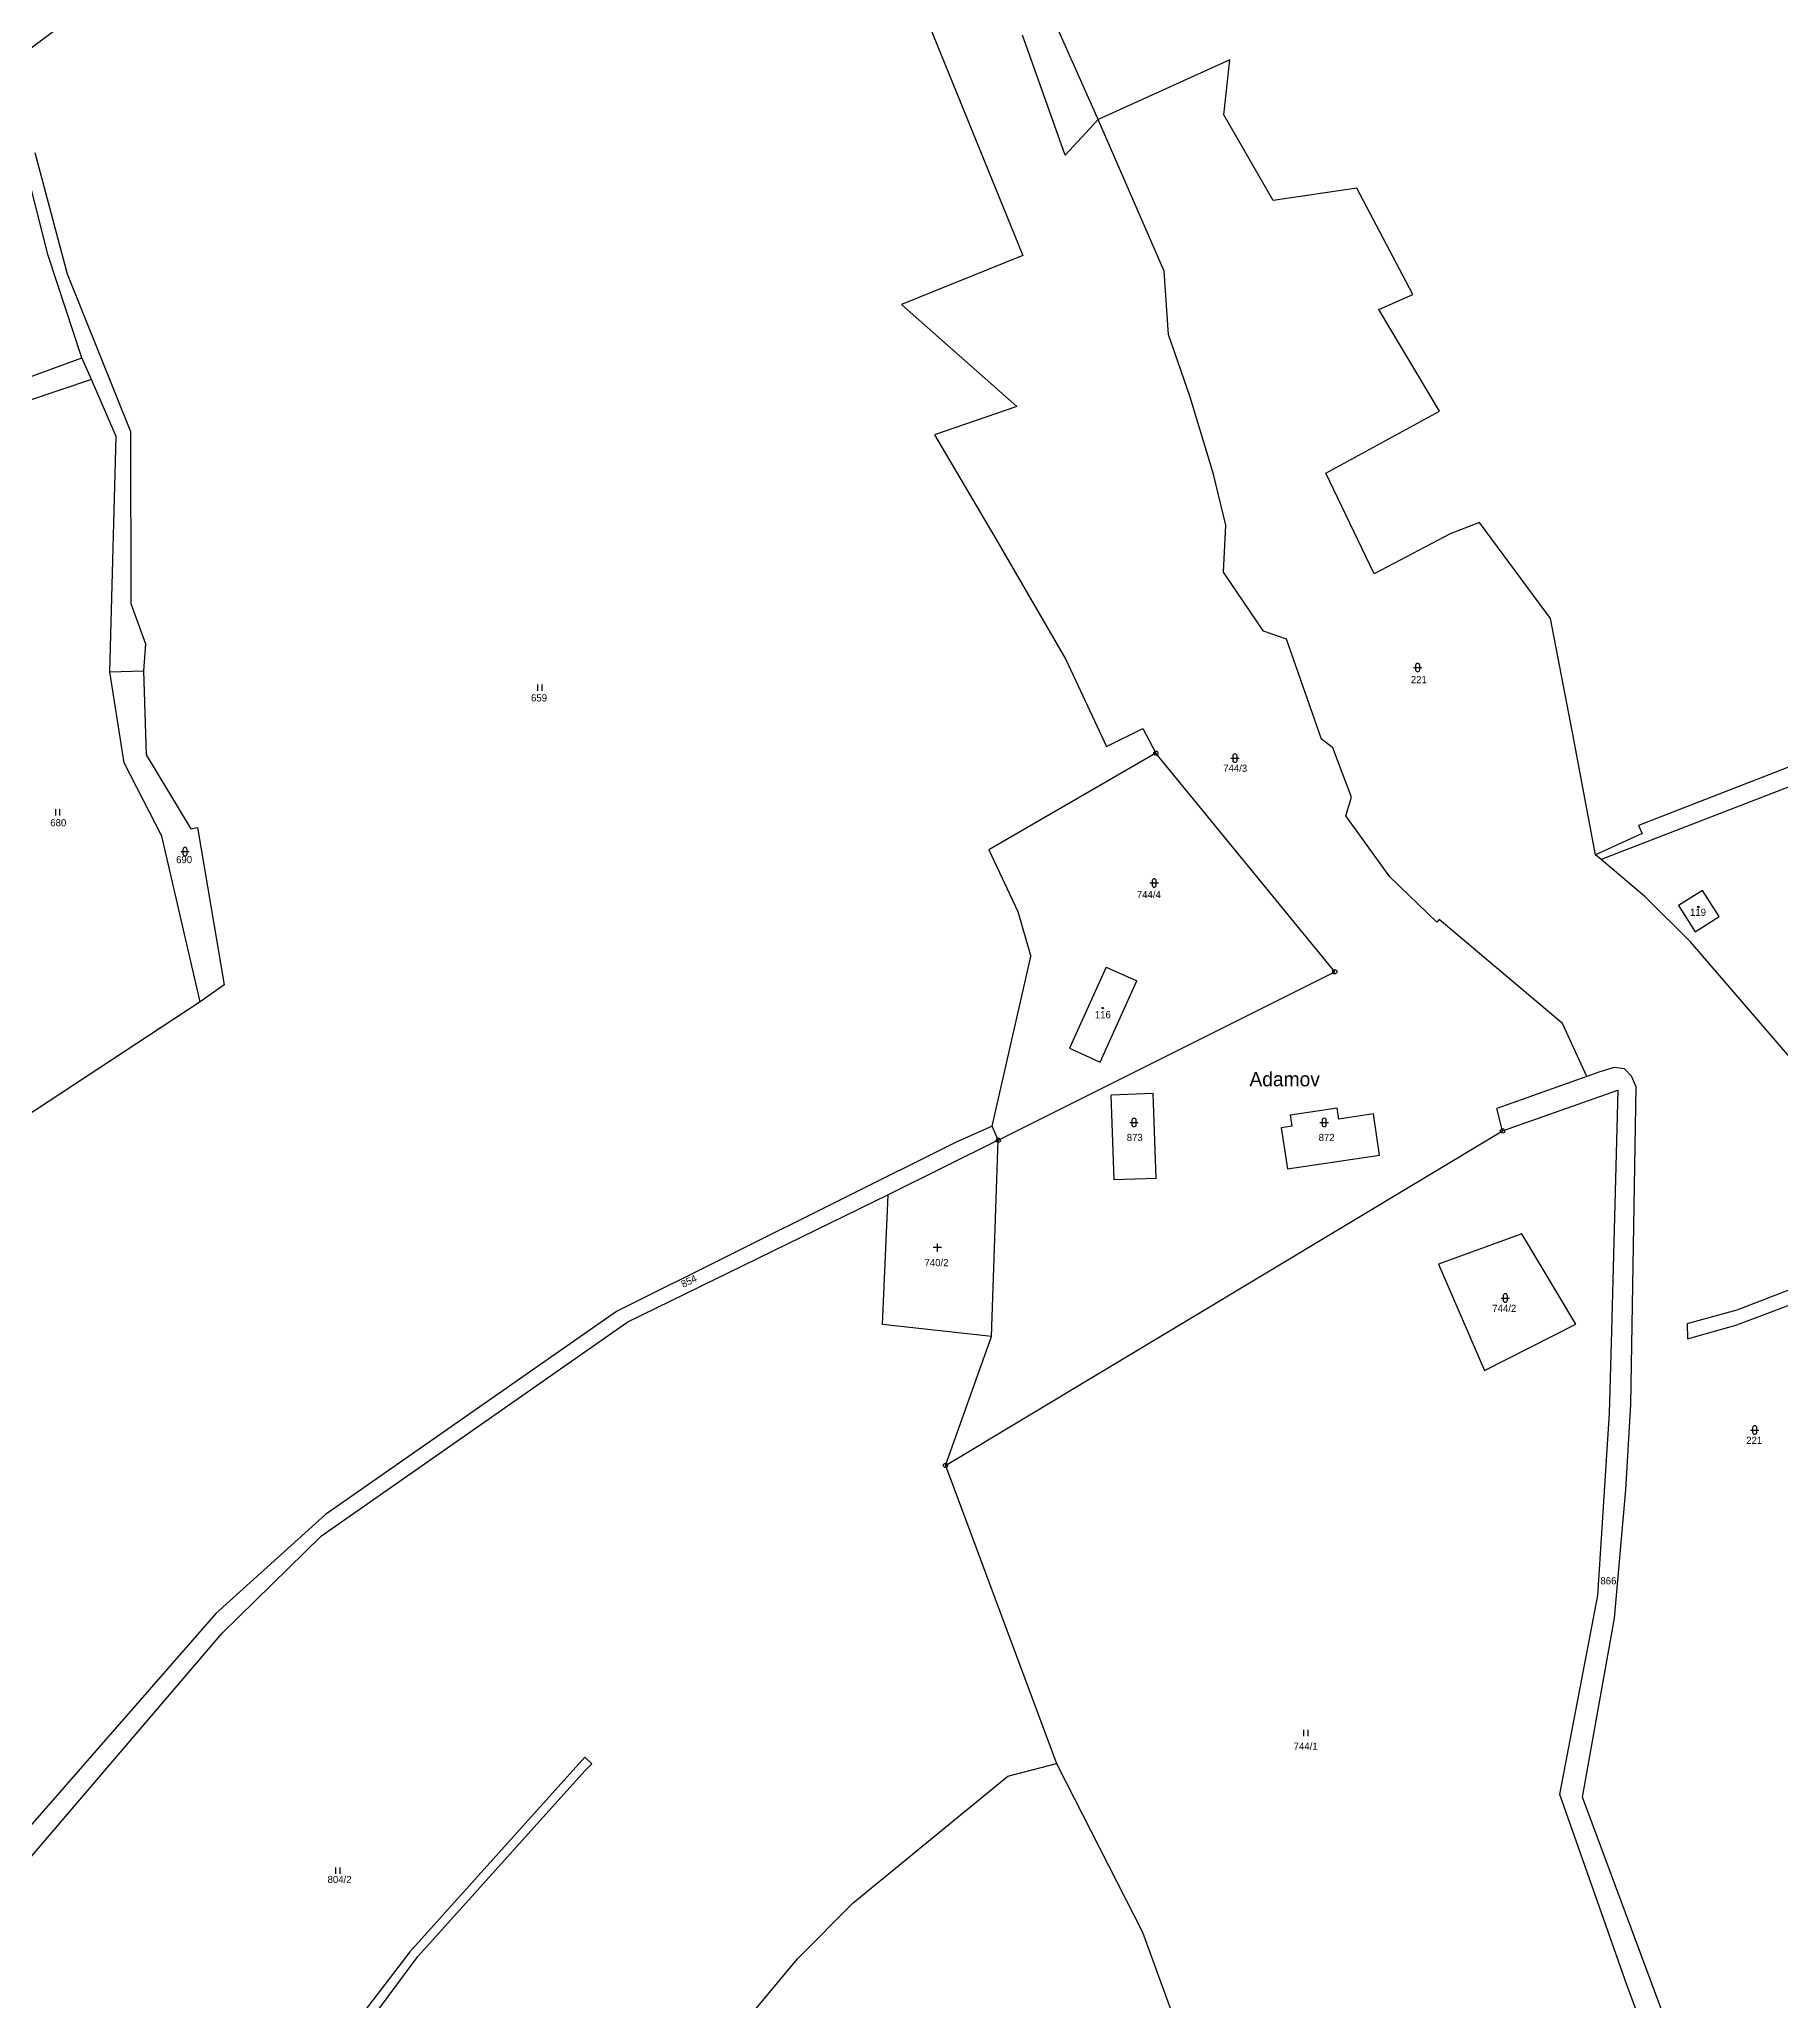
# Model space of a CAD drawing. Extents: x -528340 to -526503, y -1064020 to -1062300.
# Drawn here: x -527916.9 to -527504.5, y -1063423.4 to -1062959.2 of the extents above; entities that cross this region are included whole.
import ezdxf
from ezdxf.enums import TextEntityAlignment as Align

# ---------------------------------------------------------------- set-up
doc = ezdxf.new("R2010")
doc.units = 0
for name, color, linetype in [('1006', 1, 'CONTINUOUS'), ('105', 1, 'CONTINUOUS'), ('18', 1, 'CONTINUOUS'), ('21900', 1, 'CONTINUOUS'), ('306', 1, 'CONTINUOUS'), ('315', 1, 'CONTINUOUS'), ('316', 1, 'CONTINUOUS'), ('404', 1, 'CONTINUOUS')]:
    doc.layers.add(name, color=color, linetype=linetype)

# ---------------------------------------------------------------- blocks, each defined once
blk = doc.blocks.new('4_02$0')
at = {"layer": '404', "color": 255, "linetype": 'CONTINUOUS'}
blk.add_circle((-0.01, 0), 0.175, dxfattribs=at)
blk = doc.blocks.new('3_16$2')
at = {"layer": '316', "color": 255, "linetype": 'CONTINUOUS'}
for p, q in [((-1, 1), (1, 1)), ((-0.5, 1.5), (-0.5, 0.5)), ((0.5, 0.5), (0.5, 1.5))]:
    blk.add_line(p, q, dxfattribs=at)
for centre, start, end in [((0, 1.5), 0, 180), ((0, 0.5), 180, 359.9879)]:
    blk.add_arc(centre, 0.5, start, end, dxfattribs=at)
blk = doc.blocks.new('3_06$3')
at = {"layer": '306', "color": 255, "linetype": 'CONTINUOUS'}
for p, q in [((-0.51, 0), (-0.51, 1.5)), ((0.49, 0), (0.49, 1.5))]:
    blk.add_line(p, q, dxfattribs=at)
blk = doc.blocks.new('3_15$5')
at = {"layer": '315', "color": 255, "linetype": 'CONTINUOUS'}
for p, q in [((1, 1), (-1, 1)), ((0, 0), (0, 2))]:
    blk.add_line(p, q, dxfattribs=at)
blk = doc.blocks.new('1_05$6')
at = {"layer": '105', "color": 3, "linetype": 'CONTINUOUS'}
for radius in [0.5, 0.0303]:
    blk.add_circle((0, 0), radius, dxfattribs=at)

msp = doc.modelspace()

# ---------------------------------------------------------------- linework, layer by layer
at = {"layer": '21900', "color": 3, "linetype": 'CONTINUOUS'}
for p, q in [((-527719, -1062924.26), (-527683.96, -1063010.39)), ((-527666.15, -1062978.14), (-527687.33, -1062930.72)), ((-527926.24, -1062966.74), (-527903.62, -1062949.87)), ((-527673.98, -1062986.63), (-527684.1, -1062958.22)), ((-527634.98, -1062964.01), (-527666.15, -1062978.14)), ((-527636.41, -1062977.08), (-527634.98, -1062964.01)), ((-527666.15, -1062978.14), (-527673.98, -1062986.63)), ((-527650.5, -1063014.07), (-527666.15, -1062978.14)), ((-527624.75, -1062997.35), (-527636.41, -1062977.08)), ((-527914.7, -1063010.32), (-527920.56, -1062987.34)), ((-527917.9, -1062985.98), (-527910.24, -1063014.67)), ((-527604.92, -1062994.44), (-527624.75, -1062997.35)), ((-527591.68, -1063019.62), (-527604.92, -1062994.44)), ((-527906.75, -1063034.54), (-527914.7, -1063010.32)), ((-527683.96, -1063010.39), (-527712.71, -1063021.96)), ((-527910.24, -1063014.67), (-527895.23, -1063051.99)), ((-527649.5, -1063029.08), (-527650.5, -1063014.07)), ((-527712.71, -1063021.96), (-527685.44, -1063046.11)), ((-527599.7, -1063023.14), (-527591.68, -1063019.62)), ((-527585.35, -1063047.2), (-527599.7, -1063023.14)), ((-527644.35, -1063043.86), (-527649.5, -1063029.08)), ((-527934.72, -1063044.86), (-527906.75, -1063034.54)), ((-527904.51, -1063039.72), (-527906.75, -1063034.54)), ((-527904.51, -1063039.72), (-527931.02, -1063048.62)), ((-527898.67, -1063053.17), (-527904.51, -1063039.72)), ((-527638.82, -1063062.09), (-527644.35, -1063043.86)), ((-527685.44, -1063046.11), (-527704.89, -1063052.78)), ((-527612.27, -1063061.83), (-527585.35, -1063047.2)), ((-527900.14, -1063108.92), (-527898.67, -1063053.17)), ((-527895.23, -1063051.99), (-527895.19, -1063092.75)), ((-527704.89, -1063052.78), (-527690.37, -1063077.38)), ((-527635.96, -1063074.18), (-527638.82, -1063062.09)), ((-527600.82, -1063085.68), (-527612.27, -1063061.83)), ((-527575.86, -1063073.56), (-527582.83, -1063076.19)), ((-527559.07, -1063096.26), (-527575.86, -1063073.56)), ((-527690.37, -1063077.38), (-527673.83, -1063105.95)), ((-527636.5, -1063085.27), (-527635.96, -1063074.18)), ((-527582.83, -1063076.19), (-527600.82, -1063085.68)), ((-527627.03, -1063099.3), (-527636.5, -1063085.27)), ((-527895.19, -1063092.75), (-527891.71, -1063102.27)), ((-527553.84, -1063123.22), (-527559.07, -1063096.26)), ((-527621.58, -1063101.16), (-527627.03, -1063099.3)), ((-527613.24, -1063124.81), (-527621.58, -1063101.16)), ((-527891.71, -1063102.27), (-527892.17, -1063108.61)), ((-527673.83, -1063105.95), (-527664.15, -1063126.56)), ((-527900.14, -1063108.92), (-527892.17, -1063108.61)), ((-527896.73, -1063130.43), (-527900.14, -1063108.92)), ((-527892.17, -1063108.61), (-527891.54, -1063128.53)), ((-527664.15, -1063126.56), (-527655.56, -1063122.28)), ((-527655.56, -1063122.28), (-527652.49, -1063128.16)), ((-527610.63, -1063126.84), (-527613.24, -1063124.81)), ((-527548.42, -1063152.2), (-527553.84, -1063123.22)), ((-527891.54, -1063128.53), (-527880.99, -1063146.01)), ((-527652.49, -1063128.16), (-527692.06, -1063151)), ((-527610.13, -1063179.88), (-527652.49, -1063128.16)), ((-527606.16, -1063138.58), (-527610.63, -1063126.84)), ((-527491.17, -1063126.96), (-527538.2, -1063145.23)), ((-527887.81, -1063147.74), (-527896.73, -1063130.43)), ((-527495.21, -1063133.27), (-527547.09, -1063153.32)), ((-527607.52, -1063142.96), (-527606.16, -1063138.58)), ((-527597.1, -1063157.41), (-527607.52, -1063142.96)), ((-527878.77, -1063186.99), (-527887.81, -1063147.74)), ((-527880.99, -1063146.01), (-527879.38, -1063145.7)), ((-527879.38, -1063145.7), (-527873.1, -1063182.95)), ((-527537.39, -1063147.16), (-527548.42, -1063152.2)), ((-527538.2, -1063145.23), (-527537.39, -1063147.16)), ((-527692.06, -1063151), (-527685.2, -1063165.64)), ((-527547.09, -1063153.32), (-527548.42, -1063152.2)), ((-527536.62, -1063162.14), (-527547.09, -1063153.32)), ((-527585.99, -1063168.11), (-527597.1, -1063157.41)), ((-527523.09, -1063160.62), (-527528.75, -1063164.18)), ((-527519.15, -1063166.76), (-527523.09, -1063160.62)), ((-527685.2, -1063165.64), (-527682.12, -1063176.26)), ((-527525.91, -1063172.81), (-527536.62, -1063162.14)), ((-527528.75, -1063164.18), (-527524.84, -1063170.39)), ((-527585.38, -1063167.47), (-527585.99, -1063168.11)), ((-527556.21, -1063192.12), (-527585.38, -1063167.47)), ((-527524.84, -1063170.39), (-527519.15, -1063166.76)), ((-527485.99, -1063219.16), (-527525.91, -1063172.81)), ((-527691.22, -1063216.4), (-527682.12, -1063176.26)), ((-527689.79, -1063219.75), (-527610.13, -1063179.88)), ((-527664.23, -1063178.78), (-527672.96, -1063197.97)), ((-527664.23, -1063178.78), (-527657, -1063182.05)), ((-527873.1, -1063182.95), (-527878.77, -1063186.99)), ((-527665.7, -1063201.27), (-527657, -1063182.05)), ((-527878.77, -1063186.99), (-527940.37, -1063227.49)), ((-527550.45, -1063204.63), (-527556.21, -1063192.12)), ((-527672.96, -1063197.97), (-527665.7, -1063201.27)), ((-527547.41, -1063203.54), (-527550.45, -1063204.63)), ((-527543.95, -1063202.51), (-527547.41, -1063203.54)), ((-527541.55, -1063202.88), (-527543.95, -1063202.51)), ((-527539.86, -1063204.57), (-527541.55, -1063202.88)), ((-527550.45, -1063204.63), (-527571.77, -1063212.26)), ((-527570.42, -1063217.53), (-527543.13, -1063207.89)), ((-527543.13, -1063207.89), (-527544.59, -1063264.93)), ((-527540.08, -1063282.28), (-527538.75, -1063207.11)), ((-527538.75, -1063207.11), (-527539.86, -1063204.57)), ((-527653.15, -1063208.71), (-527663.07, -1063209.07)), ((-527662.34, -1063229.12), (-527663.07, -1063209.07)), ((-527652.42, -1063228.76), (-527653.15, -1063208.71)), ((-527620.62, -1063213.74), (-527609.57, -1063212.08)), ((-527609.17, -1063214.74), (-527609.57, -1063212.08)), ((-527570.42, -1063217.53), (-527571.77, -1063212.26)), ((-527702.29, -1063296.7), (-527570.42, -1063217.53)), ((-527691.22, -1063216.4), (-527699.95, -1063220.29)), ((-527689.79, -1063219.75), (-527691.22, -1063216.4)), ((-527620.22, -1063216.4), (-527622.81, -1063216.79)), ((-527622.81, -1063216.79), (-527621.35, -1063226.53)), ((-527620.22, -1063216.4), (-527620.62, -1063213.74)), ((-527600.97, -1063213.51), (-527609.17, -1063214.74)), ((-527599.51, -1063223.25), (-527600.97, -1063213.51)), ((-527699.95, -1063220.29), (-527780.2, -1063260.25)), ((-527689.79, -1063219.75), (-527715.88, -1063232.66)), ((-527691.42, -1063266.17), (-527689.79, -1063219.75)), ((-527621.35, -1063226.53), (-527599.51, -1063223.25)), ((-527652.42, -1063228.76), (-527662.34, -1063229.12)), ((-527715.88, -1063232.66), (-527777.74, -1063262.87)), ((-527717.24, -1063263.32), (-527715.88, -1063232.66)), ((-527565.87, -1063241.86), (-527585.56, -1063249.08)), ((-527553.06, -1063263.28), (-527565.87, -1063241.86)), ((-527585.56, -1063249.08), (-527574.69, -1063274.2)), ((-527514.84, -1063259.88), (-527495.81, -1063252.58)), ((-527496.53, -1063256.54), (-527514.6, -1063263.32)), ((-527850.01, -1063313.4), (-527777.74, -1063262.87)), ((-527780.2, -1063260.25), (-527849.06, -1063308.35)), ((-527691.42, -1063266.17), (-527717.24, -1063263.32)), ((-527574.69, -1063274.2), (-527553.06, -1063263.28)), ((-527526.67, -1063263.08), (-527514.84, -1063259.88)), ((-527526.67, -1063263.08), (-527526.65, -1063266.74)), ((-527526.65, -1063266.74), (-527514.6, -1063263.32)), ((-527702.29, -1063296.7), (-527691.42, -1063266.17)), ((-527544.59, -1063264.93), (-527545.18, -1063284.35)), ((-527541.19, -1063302.47), (-527540.08, -1063282.28)), ((-527545.18, -1063284.35), (-527547.9, -1063327.46)), ((-527702.29, -1063296.7), (-527676.05, -1063367.22)), ((-527543.91, -1063332.87), (-527541.19, -1063302.47)), ((-527849.06, -1063308.35), (-527875.03, -1063331.72)), ((-527873.52, -1063336.4), (-527850.01, -1063313.4)), ((-527547.9, -1063327.46), (-527556.93, -1063374.47)), ((-527875.03, -1063331.72), (-527940.41, -1063406.56)), ((-527551.5, -1063375.25), (-527543.91, -1063332.87)), ((-527935.6, -1063408.96), (-527873.52, -1063336.4)), ((-527787.68, -1063365.75), (-527829.09, -1063411.83)), ((-527786.02, -1063367.29), (-527787.68, -1063365.75)), ((-527827.21, -1063412.95), (-527787.71, -1063368.98)), ((-527787.71, -1063368.98), (-527786.02, -1063367.29)), ((-527724.13, -1063400.25), (-527687.57, -1063370.23)), ((-527687.57, -1063370.23), (-527676.05, -1063367.22)), ((-527676.05, -1063367.22), (-527655.69, -1063407.15)), ((-527556.93, -1063374.47), (-527541.08, -1063419.53)), ((-527506.6, -1063495.81), (-527551.5, -1063375.25)), ((-527737.23, -1063413.39), (-527724.13, -1063400.25)), ((-527655.69, -1063407.15), (-527633.69, -1063466.98)), ((-527829.09, -1063411.83), (-527856.61, -1063447.55)), ((-527854.47, -1063449.48), (-527827.21, -1063412.95)), ((-527757.43, -1063437.48), (-527737.23, -1063413.39)), ((-527541.08, -1063419.53), (-527511.49, -1063498.25))]:
    msp.add_line(p, q, dxfattribs=at)

# ---------------------------------------------------------------- block references
at = {"layer": '105', "color": 0, "linetype": 'BYBLOCK'}
for p in [(-527652.49, -1063128.16), (-527610.13, -1063179.88), (-527570.42, -1063217.53), (-527689.79, -1063219.75), (-527702.29, -1063296.7)]:
    msp.add_blockref('1_05$6', p, dxfattribs=at)
at = {"layer": '306', "color": 0, "linetype": 'BYBLOCK'}
for p in [(-527798.28, -1063113.35), (-527912.45, -1063142.91), (-527616.93, -1063360.74), (-527846.1, -1063393.39)]:
    msp.add_blockref('3_06$3', p, dxfattribs=at)
at = {"layer": '315', "color": 0, "linetype": 'BYBLOCK'}
msp.add_blockref('3_15$5', (-527704.22, -1063246.16), dxfattribs=at)
at = {"layer": '316', "color": 0, "linetype": 'BYBLOCK'}
for p in [(-527590.51, -1063108.88), (-527633.77, -1063130.3), (-527882.33, -1063152.44), (-527652.89, -1063159.86), (-527657.64, -1063216.52), (-527612.64, -1063216.52), (-527569.77, -1063258.09), (-527510.71, -1063289.33)]:
    msp.add_blockref('3_16$2', p, dxfattribs=at)
at = {"layer": '404', "color": 0, "linetype": 'BYBLOCK'}
for p in [(-527524.03, -1063164.54), (-527665.05, -1063188.47)]:
    msp.add_blockref('4_02$0', p, dxfattribs=at)

# ---------------------------------------------------------------- texts
at = {"layer": '1006', "color": 255, "linetype": 'CONTINUOUS'}
msp.add_text('Adamov', height=3.4, dxfattribs=at).set_placement((-527622, -1063208), align=Align.BOTTOM_CENTER)
at = {"layer": '18', "color": 255, "linetype": 'CONTINUOUS'}
for s, p in [('221', (-527590.24, -1063112.08)), ('659', (-527798.52, -1063116.41)), ('744/3', (-527633.71, -1063133.05)), ('680', (-527912.34, -1063145.96)), ('690', (-527882.55, -1063154.68)), ('744/4', (-527654.16, -1063162.96)), ('119', (-527524.14, -1063167.15)), ('116', (-527665.05, -1063191.39)), ('873', (-527657.49, -1063220.44)), ('872', (-527612.06, -1063220.44)), ('740/2', (-527704.42, -1063250.06)), ('744/2', (-527570, -1063260.88)), ('221', (-527510.83, -1063292.12)), ('866', (-527545.35, -1063325.37)), ('744/1', (-527617.03, -1063364.52)), ('804/2', (-527845.75, -1063396.06))]:
    msp.add_text(s, height=1.7, dxfattribs=at).set_placement(p, align=Align.BOTTOM_CENTER)
msp.add_text('854', height=1.7, rotation=26, dxfattribs=at).set_placement((-527762.45, -1063254.32), align=Align.BOTTOM_CENTER)

doc.saveas('drawing.dxf')
